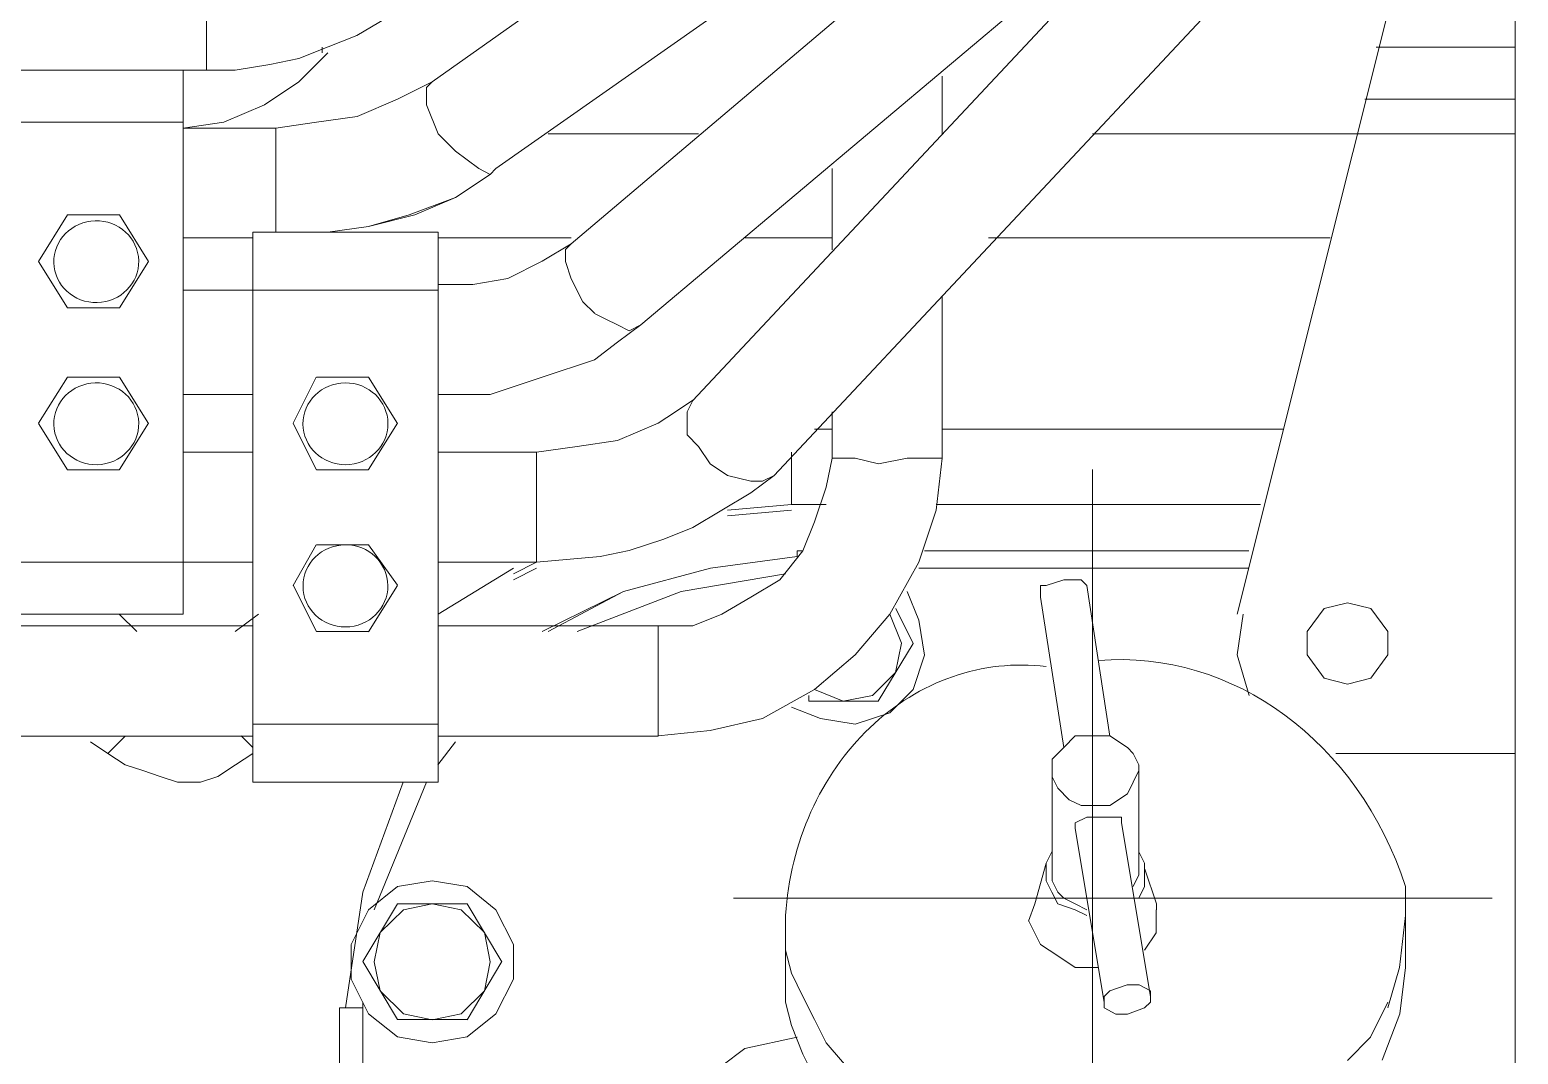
# Model space of a CAD drawing. Header units: inches. Extents: x 16065 to 240872, y 14603 to 37076.
# Drawn here: x 31426.6 to 31606.1, y 19174.8 to 19298.4 of the extents above; entities that cross this region are included whole.
import ezdxf

# ---------------------------------------------------------------- set-up
doc = ezdxf.new("R2010")
doc.units = ezdxf.units.IN
doc.header["$MEASUREMENT"] = 0
doc.layers.add('1', color=3, linetype='Continuous')
doc.layers.add('Dim', color=6, linetype='Continuous', lineweight=13)

# ---------------------------------------------------------------- blocks, each defined once
blk = doc.blocks.new('5')
at = {"layer": '1', "lineweight": 9}
for p, q in [((225.91368, -21.89202), (226.00321, -21.82851)), ((225.92065, -21.90153), (226.0102, -21.83867)), ((225.92892, -21.90979), (226.00766, -21.84313)), ((226.00195, -21.95044), (226.02672, -21.85138)), ((225.94225, -21.92697), (226.00767, -21.85709)), ((225.93654, -21.91869), (226.00068, -21.86471)), ((225.95115, -21.93521), (226.01657, -21.86538)), ((226.03243, -21.866), (226.03243, -22.04382)), ((225.88891, -21.8787), (225.88891, -21.89076)), ((225.90542, -21.88696), (225.90861, -21.88505)), ((225.89906, -21.88949), (225.90225, -21.88821)), ((225.90162, -21.88886), (225.90162, -21.88822)), ((225.90225, -21.88821), (225.90542, -21.88696)), ((225.90225, -21.88822), (225.90225, -21.88822)), ((226.01719, -21.88822), (226.03243, -21.88822)), ((225.89588, -21.89013), (225.89906, -21.88949)), ((225.90224, -21.88885), (225.89905, -21.89203)), ((225.88637, -21.89076), (225.86668, -21.89076)), ((225.88892, -21.89076), (225.88637, -21.89076)), ((225.88637, -21.89076), (225.88637, -21.95044)), ((225.88891, -21.89076), (225.89208, -21.89076)), ((225.89208, -21.89076), (225.89588, -21.89013)), ((225.96957, -21.8914), (225.96957, -21.89774)), ((225.89905, -21.89203), (225.89527, -21.89456)), ((225.91368, -21.89202), (225.90987, -21.89394)), ((225.90987, -21.89394), (225.91368, -21.89202)), ((225.91305, -21.89266), (225.91368, -21.89202)), ((225.91305, -21.89329), (225.91305, -21.89266)), ((225.91305, -21.89457), (225.91305, -21.89329)), ((225.89527, -21.89456), (225.89081, -21.89646)), ((225.90987, -21.89394), (225.90543, -21.89584)), ((225.90543, -21.89584), (225.90987, -21.89394)), ((225.91431, -21.89774), (225.91305, -21.89457)), ((226.03243, -21.89394), (226.01592, -21.89394)), ((225.88637, -21.89646), (225.86668, -21.89646)), ((225.89081, -21.89646), (225.88637, -21.89711)), ((225.90097, -21.89645), (225.89653, -21.8971)), ((225.89653, -21.8971), (225.90097, -21.89645)), ((225.90543, -21.89584), (225.90097, -21.89645)), ((225.90097, -21.89645), (225.90543, -21.89584)), ((225.88637, -21.89711), (225.89653, -21.89711)), ((225.89653, -21.89711), (225.89653, -21.90854)), ((225.91622, -21.89963), (225.91431, -21.89774)), ((225.94288, -21.89775), (225.92637, -21.89775)), ((225.96957, -21.89775), (225.96957, -21.89775)), ((226.01465, -21.89775), (225.98608, -21.89775)), ((226.03243, -21.89775), (226.01465, -21.89775)), ((225.91877, -21.90153), (225.91622, -21.89963)), ((225.92004, -21.90218), (225.91877, -21.90153)), ((225.92004, -21.90153), (225.92004, -21.90153)), ((225.92004, -21.90219), (225.92065, -21.90154)), ((225.92065, -21.90153), (225.92065, -21.90153)), ((225.95751, -21.90153), (225.95751, -21.91045)), ((225.92004, -21.90219), (225.91621, -21.90472)), ((225.91621, -21.90472), (225.92004, -21.90219)), ((225.91114, -21.90662), (225.91621, -21.90472)), ((225.91621, -21.90472), (225.91177, -21.90662)), ((225.8705, -21.91173), (225.87367, -21.90662)), ((225.87367, -21.90663), (225.87938, -21.90663)), ((225.87937, -21.90663), (225.88256, -21.91173)), ((225.9067, -21.90791), (225.90224, -21.90854)), ((225.90224, -21.90854), (225.9067, -21.90791)), ((225.91177, -21.90662), (225.9067, -21.90791)), ((225.9067, -21.90791), (225.91114, -21.90662)), ((225.89398, -21.90916), (225.88637, -21.90916)), ((225.88637, -21.90916), (225.89398, -21.90916)), ((225.89399, -21.96887), (225.89399, -21.90853)), ((225.89399, -21.90853), (225.91431, -21.90853)), ((225.91431, -21.90853), (225.91431, -21.96887)), ((225.91431, -21.90916), (225.92892, -21.90916)), ((225.94797, -21.90916), (225.95751, -21.90916)), ((225.97465, -21.90916), (226.01212, -21.90916)), ((225.92573, -21.91172), (225.92892, -21.9098)), ((225.92828, -21.91044), (225.92892, -21.90979)), ((225.92828, -21.91173), (225.92828, -21.91044)), ((225.87367, -21.91681), (225.8705, -21.91173)), ((225.88256, -21.91173), (225.87937, -21.91681)), ((225.92196, -21.91361), (225.92573, -21.91172)), ((225.92892, -21.91363), (225.92828, -21.91173)), ((225.91431, -21.91427), (225.91812, -21.91427)), ((225.91812, -21.91427), (225.92196, -21.91361)), ((225.93019, -21.91616), (225.92892, -21.91363)), ((225.88637, -21.9149), (225.89398, -21.9149)), ((225.89399, -21.9149), (225.91431, -21.9149)), ((225.93146, -21.91742), (225.93019, -21.91616)), ((225.96957, -21.91552), (225.96957, -21.93329)), ((225.87937, -21.91681), (225.87366, -21.91681)), ((225.93147, -21.91743), (225.93272, -21.91806)), ((225.93272, -21.91806), (225.93399, -21.91869)), ((225.93399, -21.91869), (225.93528, -21.91935)), ((225.93399, -21.9206), (225.93655, -21.9187)), ((225.93528, -21.91935), (225.93654, -21.91869)), ((225.93146, -21.92252), (225.93399, -21.9206)), ((225.92573, -21.92441), (225.93146, -21.92252)), ((225.8705, -21.92949), (225.87367, -21.92441)), ((225.87367, -21.92442), (225.87938, -21.92442)), ((225.87937, -21.92442), (225.88256, -21.9295)), ((225.89844, -21.92949), (225.90096, -21.92441)), ((225.90097, -21.92442), (225.9067, -21.92442)), ((225.9067, -21.92442), (225.90987, -21.9295)), ((225.92004, -21.92633), (225.92573, -21.92441)), ((225.88637, -21.92633), (225.89398, -21.92633)), ((225.91431, -21.92633), (225.92004, -21.92633)), ((225.94036, -21.92822), (225.94226, -21.92696)), ((225.94163, -21.92824), (225.94225, -21.92697)), ((225.93845, -21.92949), (225.94036, -21.92822)), ((225.94163, -21.9295), (225.94163, -21.92824)), ((225.95751, -21.92822), (225.95751, -21.9333)), ((225.87367, -21.93458), (225.8705, -21.9295)), ((225.88256, -21.92949), (225.87937, -21.93457)), ((225.90097, -21.93458), (225.89844, -21.9295)), ((225.90987, -21.92949), (225.9067, -21.93457)), ((225.93399, -21.93139), (225.93845, -21.92949)), ((225.94163, -21.93076), (225.94163, -21.9295)), ((225.94288, -21.93203), (225.94163, -21.93076)), ((225.95751, -21.93013), (225.95559, -21.93013)), ((226.00704, -21.93013), (225.96958, -21.93013)), ((225.92511, -21.93267), (225.92955, -21.93204)), ((225.92955, -21.93204), (225.93399, -21.93139)), ((225.94288, -21.93203), (225.94416, -21.93393)), ((225.89399, -21.93267), (225.88638, -21.93267)), ((225.92511, -21.93267), (225.91431, -21.93267)), ((225.92511, -21.93839), (225.92511, -21.93267)), ((225.94416, -21.93393), (225.94605, -21.93522)), ((225.95306, -21.93267), (225.95306, -21.93839)), ((225.95751, -21.9333), (225.95686, -21.93648)), ((225.9575, -21.9333), (225.96005, -21.9333)), ((225.96005, -21.9333), (225.96259, -21.93393)), ((225.96259, -21.93393), (225.96574, -21.9333)), ((225.96574, -21.9333), (225.96766, -21.9333)), ((225.96766, -21.9333), (225.96957, -21.9333)), ((225.96957, -21.9333), (225.96893, -21.93901)), ((225.87937, -21.93458), (225.87366, -21.93458)), ((225.9067, -21.93458), (225.90097, -21.93458)), ((225.94605, -21.93522), (225.94862, -21.93585)), ((225.9486, -21.9371), (225.95116, -21.93521)), ((225.94987, -21.93585), (225.95116, -21.93522)), ((225.94543, -21.93902), (225.9486, -21.9371)), ((225.94862, -21.93585), (225.94987, -21.93585)), ((225.95686, -21.93648), (225.95559, -21.9403)), ((225.92511, -21.9384), (225.92511, -21.94474)), ((225.94226, -21.94092), (225.94543, -21.93902)), ((225.94606, -21.93903), (225.95306, -21.9384)), ((225.95306, -21.93902), (225.94606, -21.93965)), ((225.95687, -21.9384), (225.95305, -21.9384)), ((225.95306, -21.9384), (225.95688, -21.9384)), ((225.95306, -21.9384), (225.95306, -21.9384)), ((225.96893, -21.93901), (225.96703, -21.94473)), ((225.96893, -21.9384), (226.00449, -21.9384)), ((226.0045, -21.9384), (225.96894, -21.9384)), ((225.95559, -21.9403), (225.95432, -21.94346)), ((225.93528, -21.94345), (225.93907, -21.94218)), ((225.93907, -21.94218), (225.94226, -21.94092)), ((225.89844, -21.94727), (225.90096, -21.94282)), ((225.90097, -21.94281), (225.9067, -21.94281)), ((225.9067, -21.94281), (225.90987, -21.94726)), ((225.93209, -21.9441), (225.93528, -21.94345)), ((225.95432, -21.94346), (225.95178, -21.94664)), ((225.95432, -21.94346), (225.95369, -21.94346)), ((225.95369, -21.9441), (225.95369, -21.94347)), ((226.00322, -21.94346), (225.96766, -21.94346)), ((225.88637, -21.94473), (225.86668, -21.94473)), ((225.89399, -21.94473), (225.88638, -21.94473)), ((225.92511, -21.94473), (225.91431, -21.94473)), ((225.92258, -21.94538), (225.91431, -21.95044)), ((225.92258, -21.946), (225.92511, -21.94473)), ((225.92511, -21.94538), (225.92258, -21.94665)), ((225.92511, -21.94473), (225.93209, -21.9441)), ((225.92511, -21.94473), (225.92511, -21.94473)), ((225.93464, -21.94793), (225.94417, -21.94538)), ((225.94417, -21.94538), (225.93464, -21.94793)), ((225.94417, -21.94538), (225.95369, -21.9441)), ((225.95369, -21.9441), (225.94417, -21.94538)), ((225.96703, -21.94473), (225.96384, -21.95044)), ((226.00322, -21.94538), (225.96703, -21.94538)), ((225.95241, -21.94599), (225.94097, -21.94793)), ((225.95178, -21.94664), (225.94861, -21.94856)), ((225.98098, -21.94727), (225.98292, -21.94664)), ((225.98292, -21.94664), (225.98417, -21.94664)), ((225.98417, -21.94664), (225.98482, -21.94664)), ((225.98482, -21.94664), (225.98544, -21.94727)), ((225.90097, -21.95234), (225.89844, -21.94726)), ((225.90987, -21.94727), (225.9067, -21.95235)), ((225.93464, -21.94793), (225.92574, -21.95234)), ((225.92638, -21.95234), (225.93464, -21.94793)), ((225.94097, -21.94793), (225.92955, -21.95234)), ((225.94861, -21.94856), (225.94542, -21.95044)), ((225.96703, -21.95109), (225.96574, -21.94793)), ((225.98037, -21.94855), (225.98037, -21.94727)), ((225.98037, -21.94727), (225.98098, -21.94727)), ((225.98037, -21.94855), (225.98037, -21.94855)), ((225.98037, -21.94855), (225.98291, -21.96504)), ((225.98544, -21.94727), (225.98798, -21.9638)), ((225.88637, -21.95044), (225.86668, -21.95044)), ((225.88128, -21.95234), (225.87937, -21.95045)), ((225.89462, -21.95044), (225.89208, -21.95233)), ((225.94542, -21.95044), (225.94225, -21.95172)), ((225.96384, -21.95044), (225.96005, -21.95489)), ((225.96513, -21.95362), (225.96384, -21.95044)), ((225.96449, -21.94981), (225.9664, -21.95363)), ((226.0026, -21.95044), (226.00195, -21.95488)), ((226.01148, -21.9498), (226.00959, -21.95233)), ((226.01403, -21.94917), (226.01148, -21.9498)), ((226.01657, -21.9498), (226.01403, -21.94917)), ((226.01847, -21.95233), (226.01657, -21.9498)), ((225.89399, -21.95172), (225.61076, -21.95172)), ((225.93845, -21.95172), (225.91431, -21.95172)), ((225.94225, -21.95172), (225.93845, -21.95172)), ((225.93845, -21.95173), (225.93845, -21.96379)), ((225.96766, -21.95491), (225.96703, -21.95109)), ((225.9067, -21.95234), (225.90097, -21.95234)), ((225.96639, -21.95363), (225.96258, -21.95997)), ((225.96448, -21.95681), (225.96513, -21.95362)), ((226.00959, -21.95233), (226.00959, -21.95488)), ((226.01847, -21.95488), (226.01847, -21.95233)), ((225.96005, -21.95489), (225.9556, -21.95868)), ((225.9664, -21.95868), (225.96766, -21.95491)), ((226.00195, -21.95488), (226.00323, -21.95933)), ((226.00959, -21.95488), (226.01148, -21.95746)), ((226.01657, -21.95746), (226.01847, -21.95488)), ((225.96196, -21.95934), (225.96448, -21.95681)), ((226.01148, -21.95746), (226.01403, -21.95809)), ((226.01403, -21.95809), (226.01657, -21.95746)), ((225.9556, -21.95868), (225.94987, -21.96186)), ((225.95496, -21.95997), (225.95496, -21.95934)), ((225.96259, -21.95997), (225.95496, -21.95997)), ((225.9556, -21.95868), (225.95875, -21.95997)), ((225.95875, -21.95997), (225.96196, -21.95934)), ((225.96384, -21.96125), (225.9664, -21.95868)), ((225.94987, -21.96186), (225.94416, -21.96317)), ((225.95306, -21.96062), (225.95623, -21.96188)), ((225.95623, -21.96188), (225.96005, -21.96249)), ((225.96005, -21.96249), (225.96384, -21.96125)), ((225.89399, -21.9625), (225.91431, -21.9625)), ((225.94416, -21.96317), (225.93845, -21.96378)), ((225.89399, -21.96379), (225.61076, -21.96379)), ((225.87811, -21.96569), (225.87621, -21.96443)), ((225.88002, -21.9638), (225.87811, -21.96569)), ((225.89399, -21.96504), (225.89271, -21.96378)), ((225.91622, -21.96443), (225.9143, -21.96696)), ((225.93845, -21.96379), (225.91431, -21.96379)), ((225.98291, -21.96505), (225.98164, -21.96633)), ((225.98418, -21.96378), (225.98291, -21.96505)), ((225.98545, -21.96378), (225.98418, -21.96378)), ((225.98672, -21.96378), (225.98545, -21.96378)), ((225.98798, -21.96378), (225.98672, -21.96378)), ((225.98989, -21.96505), (225.98798, -21.96378)), ((225.99052, -21.9657), (225.98989, -21.96505)), ((225.87811, -21.96569), (225.88002, -21.96696)), ((225.89209, -21.96696), (225.89399, -21.96569)), ((225.98164, -21.96633), (225.98164, -21.9676)), ((225.99116, -21.96696), (225.99052, -21.9657)), ((226.01275, -21.96569), (226.01402, -21.96569)), ((226.01403, -21.96569), (226.03243, -21.96569)), ((225.88002, -21.96696), (225.88194, -21.96759)), ((225.88194, -21.96759), (225.88384, -21.96824)), ((225.88384, -21.96824), (225.88573, -21.96885)), ((225.88828, -21.96885), (225.89017, -21.96824)), ((225.89017, -21.96824), (225.89209, -21.96696)), ((225.98164, -21.96825), (225.98164, -21.96759)), ((225.98164, -21.97903), (225.98164, -21.96824)), ((225.98226, -21.96951), (225.98164, -21.96825)), ((225.99116, -21.96759), (225.99052, -21.96886)), ((225.99116, -21.9676), (225.99116, -21.96696)), ((225.99116, -21.97903), (225.99116, -21.96761)), ((225.88573, -21.96885), (225.88828, -21.96885)), ((225.89399, -21.96886), (225.91431, -21.96886)), ((225.90605, -21.98092), (225.9105, -21.96886)), ((225.9105, -21.96886), (225.90605, -21.98092)), ((225.91305, -21.96886), (225.90732, -21.98284)), ((225.98353, -21.9708), (225.98226, -21.96951)), ((225.99052, -21.96886), (225.98989, -21.97014)), ((225.98482, -21.97141), (225.98353, -21.9708)), ((225.98672, -21.97141), (225.98482, -21.97141)), ((225.98798, -21.97141), (225.98672, -21.97141)), ((225.98989, -21.97014), (225.98798, -21.97141)), ((225.98417, -21.97332), (225.98544, -21.97269)), ((225.98417, -21.97395), (225.98417, -21.97332)), ((225.98544, -21.97269), (225.98671, -21.97269)), ((225.98671, -21.97269), (225.98798, -21.97269)), ((225.98798, -21.97269), (225.98926, -21.97269)), ((225.98926, -21.97269), (225.98926, -21.97332)), ((225.98926, -21.97332), (225.99243, -21.99235)), ((225.98417, -21.97395), (225.98417, -21.97395)), ((225.98417, -21.97395), (225.98734, -21.993)), ((225.98099, -21.97775), (225.98163, -21.97649)), ((225.99116, -21.97649), (225.99179, -21.97775)), ((225.97974, -21.9822), (225.98099, -21.97775)), ((225.98099, -21.97776), (225.98099, -21.97966)), ((225.99179, -21.97775), (225.99179, -21.97839)), ((225.91368, -21.97966), (225.90987, -21.98029)), ((225.9175, -21.98029), (225.91368, -21.97966)), ((225.98099, -21.97966), (225.98163, -21.98093)), ((225.98164, -21.97966), (225.98164, -21.97903)), ((225.98226, -21.98093), (225.98164, -21.97966)), ((225.99052, -21.98029), (225.99116, -21.97902)), ((225.99179, -21.98028), (225.99179, -21.97838)), ((225.99307, -21.9822), (225.9918, -21.97839)), ((225.90415, -21.99361), (225.90605, -21.98092)), ((225.90605, -21.98092), (225.90415, -21.99361)), ((225.90987, -21.98029), (225.9067, -21.98284)), ((225.92065, -21.98284), (225.9175, -21.98029)), ((225.98163, -21.98093), (225.98226, -21.98221)), ((225.98291, -21.98156), (225.98226, -21.98093)), ((225.99116, -21.98156), (225.99179, -21.98028)), ((226.02038, -21.98029), (226.02038, -21.98347)), ((225.9067, -21.98284), (225.90478, -21.98666)), ((225.90605, -21.98854), (225.90987, -21.9822)), ((225.91051, -21.98284), (225.90795, -21.98536)), ((225.90987, -21.9822), (225.91749, -21.9822)), ((225.91368, -21.9822), (225.91051, -21.98284)), ((225.91685, -21.98284), (225.91368, -21.9822)), ((225.91939, -21.98536), (225.91685, -21.98284)), ((225.9175, -21.9822), (225.92129, -21.98855)), ((225.92258, -21.98666), (225.92065, -21.98284)), ((225.97907, -21.9841), (225.97974, -21.9822)), ((225.98226, -21.98221), (225.98418, -21.98284)), ((225.98418, -21.98221), (225.98291, -21.98156)), ((225.98545, -21.98284), (225.98418, -21.98221)), ((225.98418, -21.98284), (225.98545, -21.98348)), ((225.99306, -21.98537), (225.99306, -21.98284)), ((225.99307, -21.98284), (225.99307, -21.98221)), ((225.95241, -21.98729), (225.95241, -21.98347)), ((225.95241, -21.98347), (225.95241, -21.98918)), ((225.97908, -21.98411), (225.98037, -21.98666)), ((226.01974, -21.98919), (226.02039, -21.98348)), ((226.02038, -21.98347), (226.02038, -21.98918)), ((225.90795, -21.98536), (225.90732, -21.98855)), ((225.92004, -21.98855), (225.91939, -21.98536)), ((225.99179, -21.98729), (225.99306, -21.98537)), ((225.90478, -21.98666), (225.90478, -21.99045)), ((225.92258, -21.99045), (225.92258, -21.98666)), ((225.95305, -21.98982), (225.95241, -21.98729)), ((225.98037, -21.98666), (225.98227, -21.98792)), ((225.98227, -21.98792), (225.98417, -21.98919)), ((225.90987, -21.9949), (225.90605, -21.98854)), ((225.90732, -21.98855), (225.90795, -21.99173)), ((225.92129, -21.98854), (225.9175, -21.99491)), ((225.91939, -21.99173), (225.92004, -21.98855)), ((225.95241, -21.993), (225.95241, -21.98918)), ((225.98417, -21.98919), (225.98673, -21.98919)), ((226.01847, -21.99362), (226.01974, -21.98919)), ((226.02038, -21.98918), (226.01975, -21.99428)), ((225.90478, -21.99045), (225.9067, -21.99427)), ((225.92065, -21.99427), (225.92258, -21.99045)), ((225.95432, -21.99237), (225.95305, -21.98982)), ((225.98988, -21.99108), (225.98798, -21.99173)), ((225.99117, -21.99108), (225.98988, -21.99108)), ((225.99242, -21.99173), (225.99117, -21.99108)), ((225.90795, -21.99173), (225.91051, -21.99428)), ((225.91685, -21.99428), (225.91939, -21.99173)), ((225.9556, -21.9949), (225.95432, -21.99237)), ((225.98798, -21.99173), (225.98736, -21.99236)), ((225.98736, -21.99236), (225.98736, -21.99299)), ((225.99242, -21.99236), (225.99242, -21.99173)), ((225.99242, -21.99236), (225.99242, -21.99236)), ((225.99242, -21.993), (225.99242, -21.99237)), ((225.90605, -21.99362), (225.90351, -21.99362)), ((225.90351, -21.99362), (225.90351, -22.09143)), ((225.90605, -21.993), (225.90605, -21.99361)), ((225.90605, -22.03805), (225.90605, -21.99362)), ((225.9067, -21.99427), (225.90987, -21.9968)), ((225.91051, -21.99428), (225.91368, -21.99491)), ((225.91368, -21.99491), (225.91685, -21.99428)), ((225.9175, -21.9968), (225.92065, -21.99427)), ((225.95307, -21.99555), (225.9524, -21.993)), ((225.98735, -21.993), (225.98735, -21.993)), ((225.98735, -21.993), (225.98735, -21.99361)), ((225.98735, -21.99361), (225.98862, -21.99429)), ((225.98862, -21.99429), (225.98989, -21.99429)), ((225.98989, -21.99429), (225.99179, -21.99361)), ((225.99179, -21.99361), (225.99242, -21.993)), ((226.01847, -21.993), (226.01655, -21.99682)), ((226.01975, -21.99428), (226.01784, -21.99936)), ((225.9175, -21.9949), (225.90987, -21.9949)), ((225.95432, -21.99869), (225.95307, -21.99555)), ((225.95687, -21.99745), (225.9556, -21.9949)), ((225.90987, -21.9968), (225.91368, -21.99745)), ((225.91368, -21.99745), (225.9175, -21.9968)), ((225.95369, -21.99681), (225.94796, -21.99807)), ((225.96068, -22.00187), (225.95687, -21.99745)), ((226.01655, -21.99682), (226.01403, -21.99937)), ((225.94796, -21.99807), (225.94289, -22.00187)), ((225.95559, -22.00124), (225.95432, -21.99869))]:
    blk.add_line(p, q, dxfattribs=at)
at = {"layer": '1', "color": 53, "lineweight": 0, "true_color": 0xece94f}
for p, q in [((225.98607, -22.0222), (225.98607, -21.93457)), ((225.94671, -21.98156), (226.0299, -21.98156))]:
    blk.add_line(p, q, dxfattribs=at)
at = {"layer": '1', "lineweight": 9}
for centre, major_axis, ratio, start_param, end_param in [((225.87684, -21.91176), (0.00465, 0.00011), 0.964771, 1.551567440419623, 7.834752747599209), ((225.87684, -21.92954), (0.00465, 0.00011), 0.964771, 1.551567440446282, 7.834752747625869), ((225.90416, -21.92954), (0.00466, 0.00011), 0.962993, 1.55274, 7.835925), ((225.90416, -21.94732), (0.00465, 0.00013), 0.9683, 1.548922, 7.832107), ((225.97826, -21.98565), (0, 0.02965), 0.874097, -0.10574, 1.49727), ((225.98908, -21.99363), (0, 0.03822), 0.874097, -1.214055, 0.070611)]:
    blk.add_ellipse(centre, major_axis=major_axis, ratio=ratio, start_param=start_param, end_param=end_param, dxfattribs=at)

msp = doc.modelspace()

# ---------------------------------------------------------------- linework, layer by layer
msp.add_open_spline([(19700.7453, 21216.29254), (20897.07389, 20708.05365), (22824.48941, 19850.93499), (26868.44058, 18287.01634), (30516.36333, 17530.31409), (35462.14712, 17530.31409), (39099.37122, 17545.28939), (41523.6453, 17530.19254)], degree=3, knots=[0, 0, 0, 0, 3.550687011, 7.088547091, 10.454405696, 13.763203424, 20.37636341, 20.37636341, 20.37636341, 20.37636341])

# ---------------------------------------------------------------- block references
at = {"layer": 'Dim', "xscale": 1100, "yscale": 1100, "zscale": 1100}
msp.add_blockref('5', (-217029.94002, 43373.34849), dxfattribs=at)

doc.saveas('drawing.dxf')
